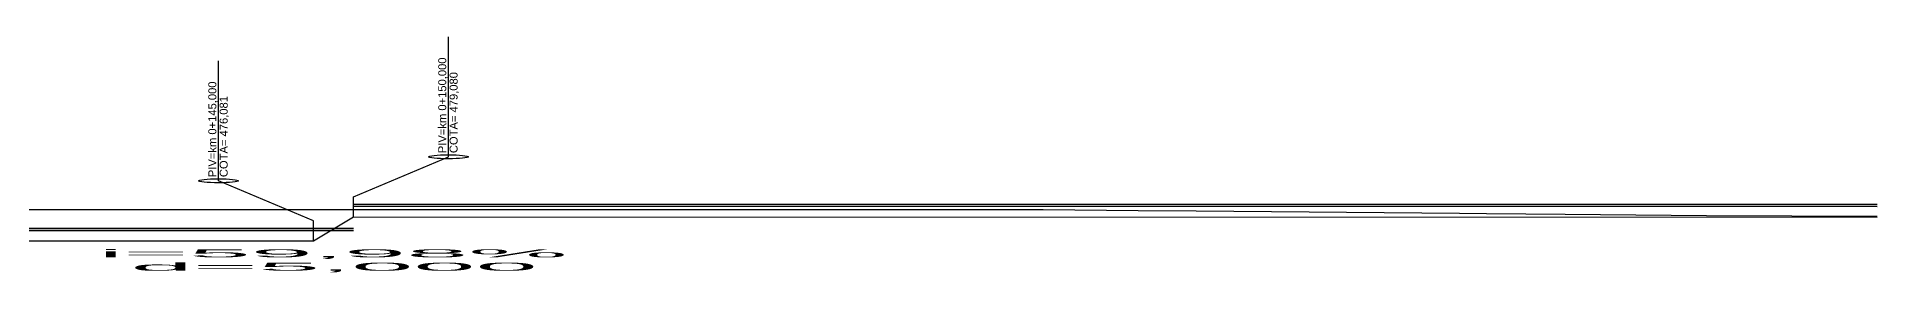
# Model space of a CAD drawing. Header units: feet. Extents: x 0 to 285374, y 0 to 9111566.
# Drawn here: x 285143.6 to 285373.6, y 9111438.5 to 9111467.9 of the extents above; entities that cross this region are included whole.
import ezdxf

# ---------------------------------------------------------------- set-up
doc = ezdxf.new("R2010")
doc.units = ezdxf.units.FT
doc.header["$MEASUREMENT"] = 0
doc.layers.get('0').update_dxf_attribs({"linetype": 'CONTINUOUS'})
for name, color, linetype in [('F-VT-GREIDE', 6, 'CONTINUOUS'), ('F-VT-NOTAVEL', 2, 'CONTINUOUS'), ('F-VT-TERRENO', 3, 'CONTINUOUS'), ('H - N.A. DINÂMICO', 140, 'CONTINUOUS'), ('H - N.A. ESTÁTICO', 170, 'CONTINUOUS')]:
    doc.layers.add(name, color=color, linetype=linetype)
doc.styles.add('ARIAL', font='arial.ttf')
doc.styles.add('MtXpl_Arial', font='arial.ttf')

# ---------------------------------------------------------------- blocks, each defined once
blk = doc.blocks.new('AeccTickCircle')
blk.add_circle((0, 0), 1)

msp = doc.modelspace()

# ---------------------------------------------------------------- linework, layer by layer
at = {"layer": 'F-VT-GREIDE', "color": 6, "linetype": 'Continuous', "lineweight": -3}
for p, q in [((285178.194, 9111442.384), (285183.194, 9111445.383)), ((285183.194, 9111446.973), (285373.625, 9111446.973)), ((285183.194, 9111445.383), (285373.625, 9111445.345)), ((285033.194, 9111443.974), (285183.194, 9111443.974)), ((285035.421, 9111442.414), (285178.194, 9111442.384))]:
    msp.add_line(p, q, dxfattribs=at)
at = {"layer": 'F-VT-NOTAVEL', "color": 2, "linetype": 'Continuous', "lineweight": -3}
for p, q in [((285195.061, 9111452.883), (285195.061, 9111467.883)), ((285166.327, 9111449.884), (285166.327, 9111464.884)), ((285183.194, 9111447.883), (285195.061, 9111452.883)), ((285178.194, 9111444.884), (285166.327, 9111449.884)), ((285183.194, 9111445.383), (285183.194, 9111447.883)), ((285178.194, 9111442.384), (285178.194, 9111444.884))]:
    msp.add_line(p, q, dxfattribs=at)
at = {"layer": 'F-VT-TERRENO', "color": 3, "linetype": 'Continuous', "lineweight": -3, "ltscale": 5}
for p, q in [((285129.518, 9111446.303), (285147.785, 9111446.303)), ((285147.785, 9111446.303), (285174.248, 9111446.303)), ((285174.248, 9111446.303), (285184.284, 9111446.303)), ((285184.284, 9111446.303), (285186.091, 9111446.303)), ((285186.091, 9111446.303), (285196.275, 9111446.303)), ((285196.275, 9111446.303), (285238.43, 9111446.303)), ((285238.43, 9111446.303), (285267.407, 9111446.303)), ((285267.407, 9111446.303), (285267.527, 9111446.303)), ((285267.527, 9111446.303), (285269.415, 9111446.303)), ((285269.415, 9111446.303), (285281.251, 9111446.178)), ((285281.251, 9111446.178), (285288.516, 9111446.118)), ((285288.516, 9111446.118), (285321.414, 9111445.834)), ((285321.414, 9111445.834), (285324.787, 9111445.806)), ((285324.787, 9111445.806), (285334.618, 9111445.734)), ((285334.618, 9111445.734), (285352.287, 9111445.549)), ((285352.287, 9111445.549), (285373.625, 9111445.475))]:
    msp.add_line(p, q, dxfattribs=at)
at = {"layer": 'H - N.A. DINÂMICO', "linetype": 'Continuous', "lineweight": -3}
for p, q in [((285183.194, 9111446.723), (285373.625, 9111446.666)), ((285033.194, 9111443.724), (285183.194, 9111443.679))]:
    msp.add_line(p, q, dxfattribs=at)
at = {"layer": 'H - N.A. ESTÁTICO', "linetype": 'Continuous', "lineweight": -3}
for p, q in [((285183.194, 9111446.723), (285373.625, 9111446.723)), ((285033.194, 9111443.724), (285183.194, 9111443.724))]:
    msp.add_line(p, q, dxfattribs=at)

# ---------------------------------------------------------------- block references
at = {"layer": 'F-VT-NOTAVEL', "color": 2, "linetype": 'Continuous', "lineweight": -3, "xscale": 2.5, "yscale": 0.2500000000000001, "zscale": 2.5}
for p in [(285195.061, 9111452.883), (285166.327, 9111449.884)]:
    msp.add_blockref('AeccTickCircle', p, dxfattribs=at)

# ---------------------------------------------------------------- texts
at = {"layer": 'F-VT-NOTAVEL', "color": 2, "style": 'MtXpl_Arial'}
for s, p in [('PIV=km 0+150,000', (285194.8, 9111453.338)), ('PIV=km 0+145,000', (285166.065, 9111450.339)), ('COTA= 479,080', (285196.218, 9111453.341)), ('COTA= 476,081', (285167.483, 9111450.342))]:
    msp.add_text(s, height=1, rotation=90, dxfattribs=at).set_placement(p)
at = {"layer": 'F-VT-NOTAVEL', "style": 'ARIAL', "width": 10}
for s, p in [('i=59,98%%%', (285151.339, 9111440.316)), ('d=5,000', (285155.346, 9111438.646))]:
    msp.add_text(s, height=1, dxfattribs=at).set_placement(p)

doc.saveas('drawing.dxf')
